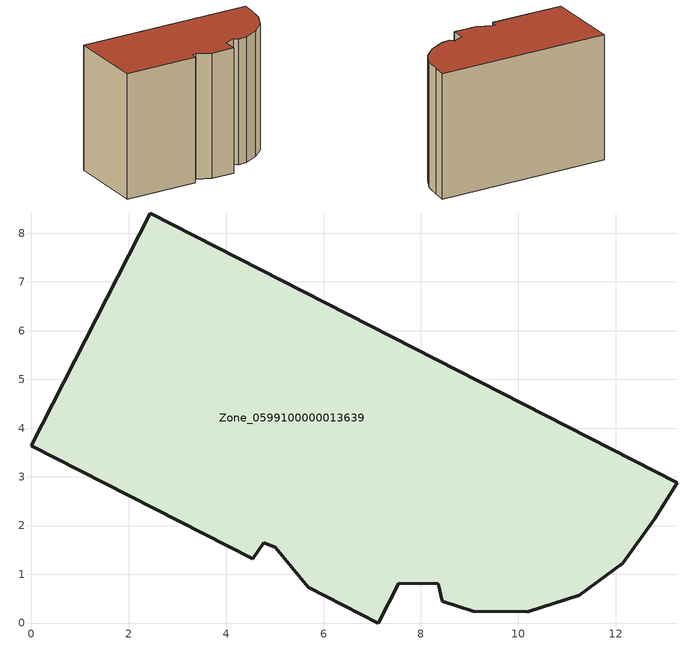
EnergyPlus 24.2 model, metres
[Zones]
Zone_0599100000013639
 floor ground (C_G): 4.78,1.65 4.54,1.32 0,3.64 2.45,8.42 13.26,2.88 12.8,2.14 12.14,1.23 11.25,0.57 10.19,0.23 9.07,0.24 8.44,0.45 8.35,0.8 7.54,0.82 7.12,0 5.69,0.73 5.01,1.56 z3.75
 wall outside (C_F): 2.45,8.42 0,3.64 4.54,1.32 4.78,1.65 5.01,1.56 5.69,0.73 7.12,0 7.54,0.82 8.35,0.8 8.44,0.45 9.07,0.24 10.19,0.23 11.25,0.57 12.14,1.23 12.8,2.14 13.26,2.88 2.45,8.42 z3.75:12.52
 roof outside (C_R): 4.54,1.32 4.78,1.65 5.01,1.56 5.69,0.73 7.12,0 7.54,0.82 8.35,0.8 8.44,0.45 9.07,0.24 10.19,0.23 11.25,0.57 12.14,1.23 12.8,2.14 13.26,2.88 2.45,8.42 0,3.64 z12.52
[BUILDING]
Pand.0599100000013639: North Axis=0; Terrain=City; Loads Convergence Tolerance Value=0.04; Temperature Convergence Tolerance Value=0.4; Solar Distribution=FullExterior; Maximum Number of Warmup Days=25; Minimum Number of Warmup Days=1
[Site:Location]
Rotterdam.The.Hague.AP_ZH_NLD Design_Conditions: Latitude=51.96; Longitude=4.45; Time Zone=1; Elevation=-4.5
[SITE:GROUNDTEMPERATURE:BUILDINGSURFACE]
18, 18, 18, 18, 18, 18, 18, 18, 18, 18, 18, 18
[MATERIAL] Thermal Absorptance=0.9; Solar Absorptance=0.7; Visible Absorptance=0.7
Name | Roughness | Thickness | Conductivity | Density | Specific Heat
G.TC.1992-2005 | MediumSmooth | 0.15 | 0.06 | 540 | 1210
F.TC.1992-2005 | Rough | 0.3 | 0.12 | 1920 | 840
R.TC.1992-2005 | MediumRough | 0.2 | 0.08 | 1500 | 1000
[CONSTRUCTION]
C_G: G.TC.1992-2005
C_F: F.TC.1992-2005
C_R: R.TC.1992-2005
[ZONE]
Zone_0599100000013639: Type=1; Multiplier=1; Ceiling Height=Autocalculate; Volume=Autocalculate; Floor Area=autocalculate; Part of Total Floor Area=Yes
[ZONEINFILTRATION:DESIGNFLOWRATE]
Infil_Zone_0599100000013639: Zone or ZoneList or Space or SpaceList=Zone_0599100000013639; Schedule=AlwaysOn; Design Flow Rate Calculation Method=Flow/Area; Flow Rate per Floor Area=0.0015; Constant Term Coefficient=1; Temperature Term Coefficient=0; Velocity Term Coefficient=0; Velocity Squared Term Coefficient=0
[HVACTEMPLATE:ZONE:IDEALLOADSAIRSYSTEM]
Zone_0599100000013639: Maximum Heating Supply Air Temperature=50; Minimum Cooling Supply Air Temperature=13; Maximum Heating Supply Air Humidity Ratio=0.0156; Minimum Cooling Supply Air Humidity Ratio=0.0077; Heating Limit=NoLimit; Cooling Limit=NoLimit; Dehumidification Control Type=ConstantSensibleHeatRatio; Cooling Sensible Heat Ratio=0.7; Dehumidification Setpoint=60; Humidification Control Type=None; Humidification Setpoint=30; Outdoor Air Method=None; Outdoor Air Flow Rate per Person=0.00944; Outdoor Air Flow Rate per Zone Floor Area=0; Outdoor Air Flow Rate per Zone=0; Demand Controlled Ventilation Type=None; Outdoor Air Economizer Type=NoEconomizer; Heat Recovery Type=None; Sensible Heat Recovery Effectiveness=0.7; Latent Heat Recovery Effectiveness=0.65
[ZONECONTROL:THERMOSTAT]
ThermostatControl_Zone_0599100000013639: Zone or ZoneList=Zone_0599100000013639; Control Type Schedule=DualSetpointControlType; Control 1=Thermostat_Zone_0599100000013639; Temperature Difference Between Cutout And Setpoint=0
[THERMOSTATSETPOINT:DUALSETPOINT]
Thermostat_Zone_0599100000013639: Heating Setpoint Temperature Schedule=HeatingSetpoint_Zone_0599100000013639; Cooling Setpoint Temperature Schedule=CoolingSetpoint_Zone_0599100000013639
[SCHEDULE:COMPACT]
HeatingSetpoint_Zone_0599100000013639: Through: 12/31, For: AllDays, Until: 24:00, 21
CoolingSetpoint_Zone_0599100000013639: Through: 12/31, For: AllDays, Until: 24:00, 24
DualSetpointControlType: Through: 12/31, For: AllDays, Until: 24:00, 4
AlwaysOn: Through: 12/31, For: AllDays, Until: 24:00, 1
